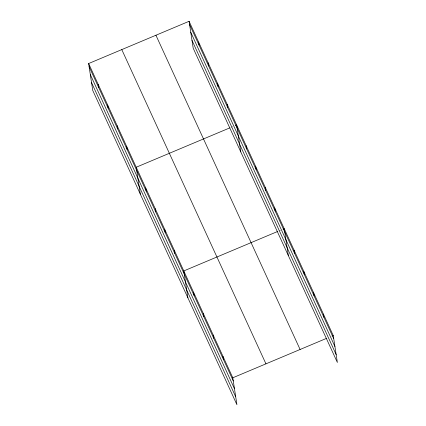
<?xml version="1.0" encoding="UTF-8"?>
<svg xmlns="http://www.w3.org/2000/svg" width="426" height="426" viewBox="0 0 426 426"><rect width="100%" height="100%" fill="white"/><g stroke="black" fill="none" stroke-linecap="round" stroke-linejoin="round"><path stroke-width="0.32" stroke-dasharray="2.13 1.6" d="M230.738 127.491L233.107 126.495M278.902 230.94L280.681 230.194"/><path stroke-width="0.64" d="M88.635 63.538L232.798 377.782L236.92 404.7L92.751 90.456L88.635 63.538L189.08 21.3L333.249 335.544L337.365 362.462L193.202 48.218L189.08 21.3M229.555 127.986L136.208 167.237L140.33 194.155M235.471 125.5L236.654 124.999L240.775 151.917M277.72 231.44L183.782 270.941L187.903 297.859M283.045 229.199L284.233 228.703L288.349 255.621M232.798 377.782L326.737 338.281M332.062 336.045L333.249 335.544M189.565 24.452L333.728 338.697M190.763 32.296L334.932 346.54M191.998 40.374L336.167 354.618M155.932 35.241L300.101 349.485M121.783 49.597L265.946 363.847M89.114 66.69L233.283 380.935M90.317 74.534L234.481 388.778M91.553 82.612L235.716 396.856M323.446 314.175L323.925 317.327M313.642 292.806L314.122 295.958M303.839 271.437L304.318 274.589M294.036 250.067L294.515 253.22M274.717 207.963L275.196 211.11M265.201 187.222L265.686 190.369M255.685 166.481L256.17 169.633M246.169 145.74L246.654 148.892M227.143 104.258L227.622 107.411M217.627 83.523L218.107 86.67M208.112 62.782L208.591 65.929M198.596 42.041L199.08 45.188M222.995 356.413L223.48 359.565M213.192 335.044L213.676 338.196M203.388 313.674L203.873 316.827M193.585 292.311L194.07 295.458M174.266 250.2L174.751 253.348M164.755 229.46L165.235 232.612M155.24 208.719L155.719 211.871M145.724 187.978L146.203 191.13M126.692 146.496L127.177 149.648M117.177 125.761L117.661 128.908M107.661 105.02L108.145 108.167M98.15 84.279L98.63 87.431"/></g></svg>
